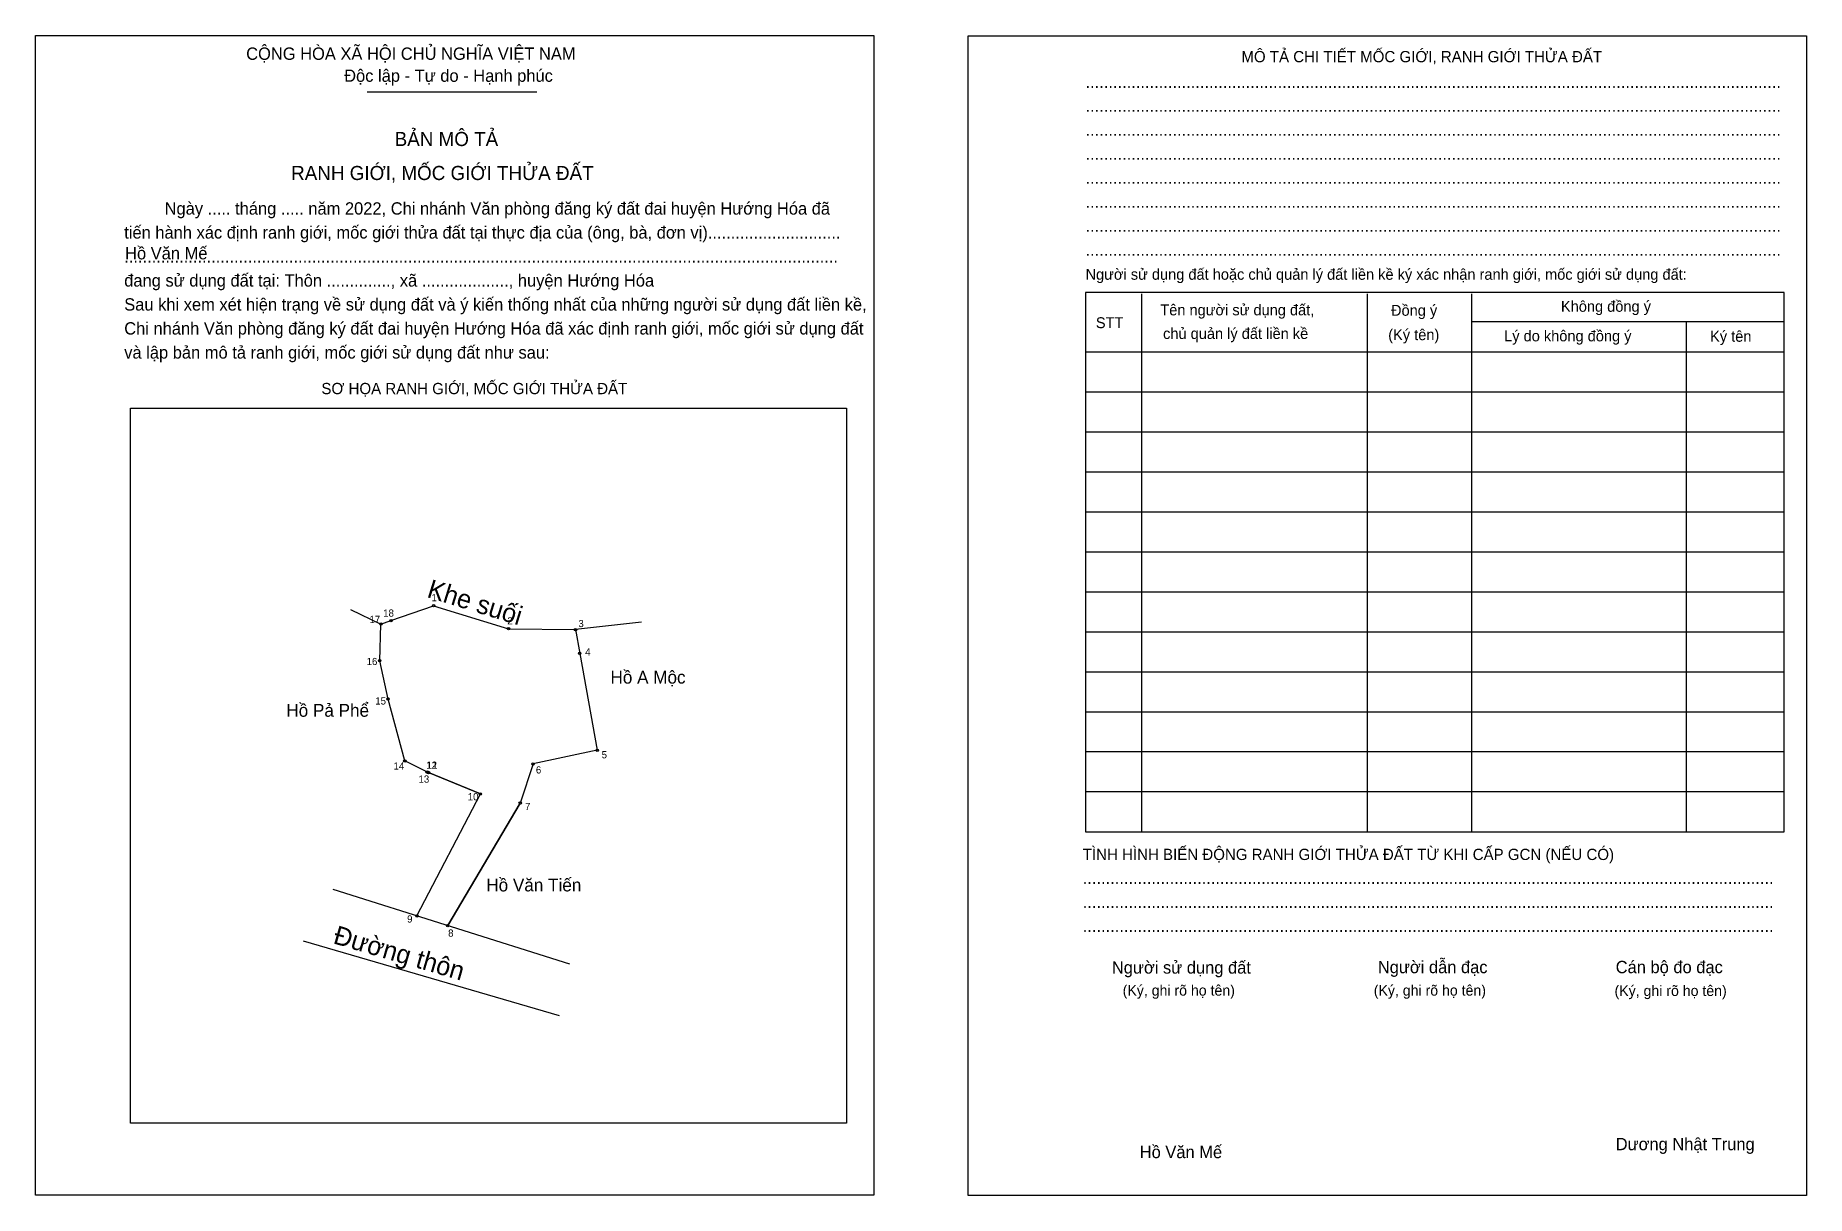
# Model space of a CAD drawing. Extents: x 547132 to 547464, y 1838567 to 1838785.
import ezdxf

# ---------------------------------------------------------------- set-up
doc = ezdxf.new("R2010")
doc.units = 0
for name, color, linetype in [('Level 1', 7, 'Continuous'), ('Level 10', 7, 'Continuous'), ('Level 11', 7, 'Continuous'), ('Level 2', 7, 'Continuous'), ('Level 25', 7, 'Continuous'), ('Level 55', 7, 'Continuous'), ('Level 6', 7, 'Continuous'), ('Level 9', 7, 'Continuous')]:
    doc.layers.add(name, color=color, linetype=linetype)

msp = doc.modelspace()

# ---------------------------------------------------------------- linework, layer by layer
at = {"layer": 'Level 1'}
for p, q in [((547132.02, 1838784.93), (547132.02, 1838784.93)), ((547307.1, 1838784.85), (547307.1, 1838784.85)), ((547194.29, 1838774.34), (547226.11, 1838774.34)), ((547339.63, 1838736.44), (547339.63, 1838635.49)), ((547381.96, 1838736.44), (547381.96, 1838635.49)), ((547401.55, 1838736.44), (547401.55, 1838635.49)), ((547401.55, 1838731.26), (547460.24, 1838731.26)), ((547441.85, 1838731.26), (547441.85, 1838635.49)), ((547329.12, 1838725.56), (547460.24, 1838725.56)), ((547329.12, 1838718.05), (547460.24, 1838718.05)), ((547149.89, 1838714.98), (547149.89, 1838714.98)), ((547329.12, 1838710.55), (547460.24, 1838710.55)), ((547329.12, 1838703.04), (547460.24, 1838703.04)), ((547329.12, 1838695.54), (547460.24, 1838695.54)), ((547329.12, 1838688.03), (547460.24, 1838688.03)), ((547329.12, 1838680.53), (547460.24, 1838680.53)), ((547329.12, 1838673.02), (547460.24, 1838673.02)), ((547329.12, 1838665.52), (547460.24, 1838665.52)), ((547329.12, 1838658.01), (547460.24, 1838658.01)), ((547329.12, 1838650.51), (547460.24, 1838650.51)), ((547329.12, 1838643), (547460.24, 1838643)), ((547284.24, 1838580.78), (547284.24, 1838580.78)), ((547289.39, 1838567.27), (547289.39, 1838567.27)), ((547464.46, 1838567.2), (547464.46, 1838567.2))]:
    msp.add_line(p, q, dxfattribs=at)
for points in [[(547460.24, 1838736.67), (547329.12, 1838736.67), (547329.12, 1838635.49), (547460.24, 1838635.49)], [(547149.89, 1838714.98), (547284.24, 1838714.98), (547284.24, 1838580.78), (547149.89, 1838580.78)]]:
    msp.add_lwpolyline(points, close=True, dxfattribs=at)
at = {"layer": 'Level 10'}
for p, q in [((547198.74, 1838675.1), (547206.76, 1838677.9)), ((547206.76, 1838677.9), (547220.82, 1838673.57)), ((547191.13, 1838677.16), (547196.88, 1838674.45)), ((547196.64, 1838667.57), (547196.88, 1838674.45)), ((547196.88, 1838674.45), (547198.74, 1838675.1)), ((547245.81, 1838674.79), (547233.39, 1838673.41)), ((547220.82, 1838673.57), (547233.39, 1838673.41)), ((547233.39, 1838673.41), (547234.2, 1838668.95)), ((547198.2, 1838660.38), (547196.64, 1838667.57)), ((547234.2, 1838668.95), (547237.49, 1838650.77)), ((547201.36, 1838648.77), (547198.2, 1838660.38)), ((547205.51, 1838646.71), (547201.36, 1838648.77)), ((547225.42, 1838648.2), (547223.01, 1838640.85)), ((547237.49, 1838650.77), (547225.42, 1838648.2)), ((547205.72, 1838646.61), (547205.51, 1838646.71)), ((547205.8, 1838646.58), (547205.72, 1838646.61)), ((547215.54, 1838642.57), (547205.8, 1838646.58)), ((547203.63, 1838619.68), (547215.54, 1838642.57)), ((547223.01, 1838640.85), (547209.4, 1838617.86)), ((547232.3, 1838610.62), (547187.93, 1838624.64)), ((547230.39, 1838600.93), (547182.31, 1838614.94))]:
    msp.add_line(p, q, dxfattribs=at)
at = {"layer": 'Level 11'}
for centre in [(547206.76, 1838677.9), (547206.76, 1838677.9), (547196.88, 1838674.45), (547198.74, 1838675.1), (547220.82, 1838673.57), (547233.39, 1838673.41), (547196.64, 1838667.57), (547234.2, 1838668.95), (547198.2, 1838660.38), (547237.49, 1838650.77), (547201.36, 1838648.77), (547225.42, 1838648.2), (547205.51, 1838646.71), (547205.72, 1838646.61), (547205.8, 1838646.58), (547215.54, 1838642.57), (547223.01, 1838640.85), (547203.63, 1838619.68), (547209.4, 1838617.86)]:
    msp.add_circle(centre, 0.225, dxfattribs=at)
at = {"layer": 'Level 2'}
for points in [[(547132.02, 1838784.93), (547289.39, 1838784.93), (547289.39, 1838567.27), (547132.02, 1838567.27)], [(547307.1, 1838784.85), (547464.47, 1838784.85), (547464.47, 1838567.2), (547307.1, 1838567.2)]]:
    msp.add_lwpolyline(points, close=True, dxfattribs=at)
at = {"layer": 'Level 25'}
for p, q in [((547201.36, 1838648.77), (547198.2, 1838660.38)), ((547205.51, 1838646.71), (547205.72, 1838646.61)), ((547205.72, 1838646.61), (547205.8, 1838646.58)), ((547205.8, 1838646.58), (547215.54, 1838642.57)), ((547209.4, 1838617.86), (547223.01, 1838640.85))]:
    msp.add_line(p, q, dxfattribs=at)

# ---------------------------------------------------------------- texts
at = {"layer": 'Level 1'}
for s, height, p in [('CỘNG HÒA XÃ HỘI CHỦ NGHĨA VIỆT NAM', 2.3115, (547171.58, 1838780.35)), ('MÔ TẢ CHI TIẾT MỐC GIỚI, RANH GIỚI THỬA ĐẤT', 2.1134, (547358.38, 1838779.89)), ('Độc lập - Tự do - Hạnh phúc', 2.3115, (547189.97, 1838776.22)), ('........................................................................................................................................................', 2.31152, (547329.12, 1838775.09)), ('........................................................................................................................................................', 2.31152, (547329.12, 1838770.59)), ('BẢN MÔ TẢ', 2.642, (547199.45, 1838764.17)), ('........................................................................................................................................................', 2.31152, (547329.12, 1838766.09)), ('RANH GIỚI, MỐC GIỚI THỬA ĐẤT', 2.642, (547180.02, 1838757.79)), ('........................................................................................................................................................', 2.31152, (547329.12, 1838761.58)), ('........................................................................................................................................................', 2.31152, (547329.12, 1838757.08)), ('Ngày ..... tháng ..... năm 2022, Chi nhánh Văn phòng đăng ký đất đai huyện Hướng Hóa đã', 2.3115, (547156.27, 1838751.3)), ('........................................................................................................................................................', 2.31152, (547329.12, 1838752.58)), ('tiến hành xác định ranh giới, mốc giới thửa đất tại thực địa của (ông, bà, đơn vị).............................', 2.31152, (547148.69, 1838746.8)), ('........................................................................................................................................................', 2.31152, (547329.12, 1838748.08)), ('........................................................................................................................................................', 2.31152, (547329.12, 1838743.57)), ('............................................................................................................................................................', 2.31152, (547148.69, 1838742.3)), ('Người sử dụng đất hoặc chủ quản lý đất liền kề ký xác nhận ranh giới, mốc giới sử dụng đất:', 2.0476, (547329.12, 1838739.07)), ('đang sử dụng đất tại: Thôn .............., xã ..................., huyện Hướng Hóa', 2.3115, (547148.69, 1838737.79)), ('Sau khi xem xét hiện trạng về sử dụng đất và ý kiến thống nhất của những người sử dụng đất liền kề,', 2.3115, (547148.69, 1838733.29)), ('Tên người sử dụng đất,', 2.0476, (547343.16, 1838732.39)), ('Đồng ý', 2.048, (547386.46, 1838732.31)), ('Không đồng ý', 2.0476, (547418.36, 1838733.06)), ('Chi nhánh Văn phòng đăng ký đất đai huyện Hướng Hóa đã xác định ranh giới, mốc giới sử dụng đất', 2.3115, (547148.69, 1838728.79)), ('STT', 2.048, (547331.07, 1838729.99)), ('chủ quản lý đất liền kề', 2.0476, (547343.68, 1838727.96)), ('(Ký tên)', 2.048, (547385.94, 1838727.74)), ('Lý do không đồng ý', 2.0476, (547407.7, 1838727.51)), ('Ký tên', 2.048, (547446.35, 1838727.44)), ('và lập bản mô tả ranh giới, mốc giới sử dụng đất như sau:', 2.3115, (547148.69, 1838724.28)), ('SƠ HỌA RANH GIỚI, MỐC GIỚI THỬA ĐẤT', 2.1134, (547185.7, 1838717.6)), ('TÌNH HÌNH BIẾN ĐỘNG RANH GIỚI THỬA ĐẤT TỪ KHI CẤP GCN (NẾU CÓ)', 2.1134, (547328.6, 1838630.17)), ('.......................................................................................................................................................', 2.31152, (547328.6, 1838625.66)), ('.......................................................................................................................................................', 2.31152, (547328.6, 1838621.16)), ('.......................................................................................................................................................', 2.31152, (547328.6, 1838616.66)), ('Người sử dụng đất', 2.3115, (547334.07, 1838608.85)), ('Người dẫn đạc', 2.3115, (547383.99, 1838608.93)), ('Cán bộ đo đạc', 2.3115, (547428.64, 1838608.93)), ('(Ký, ghi rõ họ tên)', 1.9814, (547336.1, 1838604.72)), ('(Ký, ghi rõ họ tên)', 1.9814, (547383.23, 1838604.72)), ('(Ký, ghi rõ họ tên)', 1.9814, (547428.42, 1838604.65)), ('Dương Nhật Trung', 2.3115, (547428.64, 1838575.71))]:
    msp.add_text(s, height=height, dxfattribs=at).set_placement(p)
at = {"layer": 'Level 10'}
for s, rotation, p in [('Khe suối', 342.883, (547205.34, 1838679.56)), ('Đường thôn', 343.7524, (547187.74, 1838614.57))]:
    msp.add_text(s, height=3.5, rotation=rotation, dxfattribs=at).set_placement(p)
at = {"layer": 'Level 55'}
for s, p in [('1', (547206.72, 1838677.9)), ('17', (547196.77, 1838674.45)), ('18', (547198.63, 1838675.1)), ('2', (547220.77, 1838673.57)), ('3', (547233.34, 1838673.41)), ('16', (547196.53, 1838667.57)), ('4', (547234.15, 1838668.95)), ('15', (547198.1, 1838660.38)), ('5', (547237.44, 1838650.77)), ('14', (547201.25, 1838648.77)), ('6', (547225.37, 1838648.2)), ('13', (547205.41, 1838646.71)), ('12', (547205.61, 1838646.61)), ('11', (547205.71, 1838646.58)), ('10', (547215.43, 1838642.57)), ('7', (547222.96, 1838640.85)), ('9', (547203.58, 1838619.68)), ('8', (547209.35, 1838617.86))]:
    msp.add_text(s, height=0.15, dxfattribs=at).set_placement(p)
at = {"layer": 'Level 6'}
for p in [(547148.85, 1838742.9), (547339.3, 1838574.22)]:
    msp.add_text('Hồ Văn Mế', height=2.312, dxfattribs=at).set_placement(p)
at = {"layer": 'Level 9'}
for s, height, p in [('1', 1.35, (547206.36, 1838678.73)), ('17', 1.351, (547194.72, 1838674.66)), ('18', 1.351, (547197.3, 1838675.84)), ('2', 1.35, (547220.6, 1838674.38)), ('3', 1.35, (547233.94, 1838673.88)), ('16', 1.351, (547194.19, 1838666.76)), ('4', 1.35, (547235.21, 1838668.55)), ('Hồ A Mộc', 2.4, (547239.96, 1838663.28)), ('Hồ Pả Phể', 2.4, (547179.12, 1838657.06)), ('15', 1.351, (547195.81, 1838659.35)), ('14', 1.351, (547199.24, 1838647.14)), ('12', 1.351, (547205.38, 1838647.3)), ('11', 1.351, (547205.5, 1838647.29)), ('6', 1.35, (547225.96, 1838646.41)), ('5', 1.35, (547238.3, 1838649.26)), ('13', 1.351, (547203.93, 1838644.69)), ('10', 1.351, (547213.17, 1838641.38)), ('7', 1.35, (547223.92, 1838639.55)), ('Hồ Văn Tiến', 2.4, (547216.65, 1838624.28)), ('9', 1.35, (547201.79, 1838618.43)), ('8', 1.35, (547209.49, 1838615.78))]:
    msp.add_text(s, height=height, dxfattribs=at).set_placement(p)

doc.saveas('drawing.dxf')
